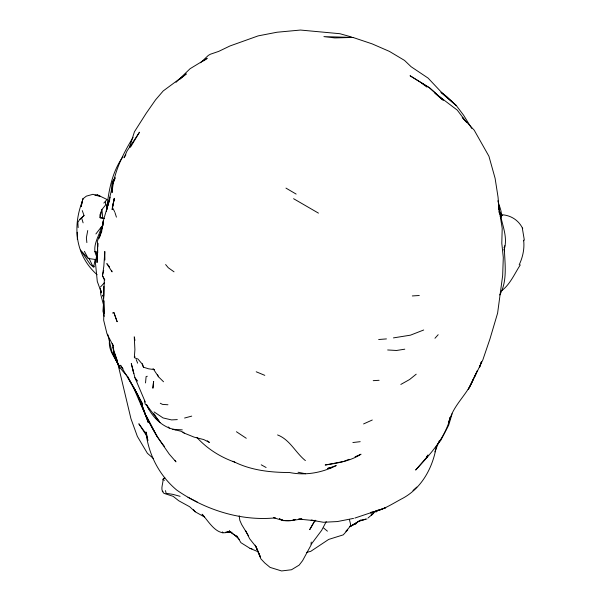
<?xml version="1.0" encoding="UTF-8"?>
<svg xmlns="http://www.w3.org/2000/svg" width="601" height="601" viewBox="0 0 601 601"><rect width="100%" height="100%" fill="white"/><g stroke="black" fill="none" stroke-linecap="round" stroke-linejoin="round"><path stroke-width="0.9" d="M104.897 260.023L104.792 251.473L103.838 266.213L102.455 275.604L104.341 279.818L103.612 299.644L104.123 313.812L103.898 300.831M97.745 246.951L97.828 243.217L97.024 262.577L97.67 250.685L97.332 241.354L101.419 230.927L103.38 220.597L110.223 197.158M103.883 312.46L103.68 320.295L106.993 333.803L113.424 346.168L112.372 343.682M105.603 201.448L105.491 205.114L101.922 209.561L99.916 214.963L100.074 217.742L104.003 218.524M133.061 137.359C122.957 154.126 113.424 172.697 112.124 192.515L112.763 181.247L115.024 177.671M82.81 199.652L82.848 198.871L86.364 196.136L92.907 194.311L99.976 196.099L107.016 199.494L103.83 203.063M109.472 340.759C108.075 351.33 116.571 358.94 119.764 368.278L117.631 362.869L130.95 418.709L137.374 436.431L147.388 453.289L153.488 458.608M103.725 300.838L102.959 311.1L104.228 316.366M311.235 542.072L311.04 544.521L321.648 530.367L326.23 521.63M145.532 382.942L146.096 376.557L147.328 376.249M106.385 211.635C108.405 192.448 111.455 172.923 122.935 156.748M102.215 228.868L103.38 220.597L102.147 228.41L102.433 226.855M106.49 207.443L107.834 202.514M500.933 217.84C502.691 212.003 499.123 206.346 497.853 200.802M87.738 230.529L86.379 237.741L86.867 242.594M114.333 198.338L112.139 209.456L114.333 198.338L112.289 207.255L114.633 211.68M97.67 250.685L95.394 262.239L97.279 281.426L101.456 292.897L100.96 290.208M106.948 209.817L107.309 208.014M82.314 201.335L82.848 198.871L81.135 206.601L82.314 201.335C72.323 227.208 75.531 255.553 97.129 274.755M103.71 270.405L102.455 275.604L104.837 279.961M345.853 531.337L350.067 526.551L350.616 524.433L349.391 519.444M500.603 217.006L501.392 213.971L500.205 216.307M436.371 446.303C432.75 468.096 421.384 488.966 401.092 499.168C391.379 504.434 382.011 510.7 370.825 512.322M450.157 417.349L448.639 422.773L450.164 417.402M452.087 413.773L448.662 425.238L440.803 440.285L437.949 443.929M99.203 237.958L101.877 229.281M103.297 224.924L101.456 226.787C99.142 236.629 90.969 246.756 96.904 256.837M109.78 199.637L107.233 207.54L111.23 191.223L112.064 183.297L112.763 181.247M439.293 440.766L434.854 451.892M99.24 238.011L101.96 230.709M519.189 264.823C522.81 257.123 524.658 248.694 523.636 240.182M106.895 205.159L107.767 202.883M503.976 247.867L504.84 245.674M468.187 389.456L476.06 373.251M474.452 377.278L477.134 370.855M112.68 183.921L115.272 178.046M427.409 455.611L426.049 458.075L415.652 470.035C429.805 454.687 444.627 438.925 450.164 418.183C455.205 403.158 468.382 393.092 473.656 378.292M499.747 294.956C507.635 280.99 504.832 264.124 504.389 248.859C507.95 236.013 501.647 224.241 499.889 211.777L500.009 214.302M130.77 144.668L129.598 147.035L134.444 131.762L146.186 113.304L155.569 99.834L163.217 90.939L186.31 73.878L180.157 79.107M469.163 388.133L482.806 359.976L489.95 338.972L497.605 313.136L502.669 275.483L503.3 257.521L501.797 243.24L502.203 228.342L498.575 205.662L498.943 209.321M366.918 518.994L360.592 520.203L350.067 526.551L355.822 523.651M427.965 455.07L426.702 457.519L427.957 455.145M311.145 544.897L302.596 560.658L299.148 565.113L291.515 569.748L281.584 570.95L270.097 567.404L264.763 562.972L260.849 558.802L256.049 546.805L249.603 538.699L245.704 530.766M314.623 521.097L309.695 529.654L315.149 520.218M520.308 264.883C514.569 273.695 510.317 284.13 501.752 290.651M130.455 147.253L139.492 132.19L126.984 151.069L124.061 157.762L125.879 154.788M523.666 240.776L524.282 239.814L522.307 228.027M82.277 210.613L84.035 215.564L79.648 219.56L77.845 222.362L78.153 227.614M228.673 532.524L229.582 531.201L225.758 532.178L232.039 532.253M101.456 226.787L95.897 233.962M434.966 338.265L438.182 334.704M347.799 529.819L343.231 534.867L328.657 539.435L310.732 551.357L306.435 552.439M355.544 524.2L358.038 521.443M100.367 287.105L104.461 282.68M375.587 511L371.508 515.282L370.982 512.525M164.817 477.495L163.014 479.267C163.337 483.978 159.731 489.552 163.908 493.331L173.118 496.321L178.7 500.731L189.646 506.741L195.167 511.774L204.445 516.98L202.071 514.208C208.855 521.383 217.194 537.542 229.507 531.419L234.728 535.123L239.356 539.465M176.003 82.322L190.111 68.694L207.202 58.32L203.611 60.949M375.941 512.127L378.262 509.888M200.524 62.797L208.299 55.42L210.388 54.225L218.726 51.378L230.018 45.946L258.152 35.887L277.001 32.236L300.477 30.05L339.888 33.709L351.42 36.954M79.648 219.56L84.035 215.564M412.985 490.536L416.793 487.095M367.992 518.024L373.386 513.397M416.208 374.183L409.597 379.524L400.829 384.437M164.283 478.276L163.014 479.267L164.381 480.432M135.112 356.874L134.331 357.422L134.909 349.609L134.241 336.71M350.067 526.551L360.592 520.203M294.392 519.587C287.759 522.63 279.976 519.632 273.485 517.641M363.59 423.93L372.274 420.009M362.283 520.579L365.543 519.114M355.078 456.805L361.021 454.213C350.315 461.11 337.559 463.161 325.186 465.009L332.293 463.634M349.038 459.292L343.847 461.41L334.073 463.296M423.705 329.994L410.468 335.163L393.445 337.89M378.938 510.302L385.744 507.71L354.883 518.062M295.392 519.519L292.882 520.398L283.619 520.646L279.42 518.888M501.024 215.767L502.631 215.256L501.039 215.639M357.708 521.698L362.583 520.158M112.477 313.016L113.905 312.595L117.12 321.678L113.905 312.595M184.582 418.033L191.719 416.117M501.091 215.203L502.752 214.797C511.496 215.661 518.791 220.507 522.735 228.613M353.523 518.393L337.379 521.563L323.361 522.269L311.123 520.12M327.477 468.352L331.136 467.758L328.116 468.404L336.237 465.572C321.648 472.837 305.593 475.744 289.494 472.514C270.18 472.506 250.422 470.275 233.023 461.29M404.789 349.181L396.532 350.481L387.653 349.97M291.312 520.594L301.957 518.963L298.622 519.091L315.871 520.774L311.859 520.203M352.87 442.531L360.202 441.682M275.393 517.867C240.708 521.345 205.189 509.776 176.814 490.138C159.385 475.646 148.402 454.454 145.93 431.946L147.658 437.949M378.66 339.512L386.443 338.911M412.316 295.94L419.28 295.504M373.221 380.666L379.096 380.298M177.303 419.603L171.525 419.911L163.066 417.928L154.051 411.895M352.952 37.435L334.892 37.923L323.909 36.616L352.952 37.435L372.124 43.865L389.433 51.401L404.518 60.408L411.092 66.711L428.13 78.13L442.058 92.93L456.437 105.723L463.611 115.242L471.725 128.411M102.748 217.923L100.074 217.742L101.922 209.561L102.748 217.923L104.108 218.426M167.949 404.766L162.428 404.375L160.279 403.233M182.291 429.865L172.757 429.287L181.059 431.263L184.289 433.148L194.131 437.137L203.807 439.594L209.418 442.419L207.232 440.796M88.219 258.483L95.138 259.452L93.628 267.28L90.06 264.094L80.511 250.069L88.219 258.483L84.403 251.301M154.577 369.653L148.597 368.811L143.459 367.196L141.934 363.748L137.922 358.985L134.894 357.986M298.043 472.258L305.593 473.753M97.903 252.127L94.793 251.458L97.392 254.028M148.815 409.123L146.456 404.398C151.677 416.666 162.353 427.747 175.973 429.805M234.728 535.123L237.064 536.25L240.918 542.68L250.016 548.375L251.977 548.856M180.09 496.321L172.757 494.338L166.116 493.323L165.485 490.611M256.214 371.779L264.801 375.355M250.016 548.375L258.595 551.958M279.412 518.881L283.619 520.646M234.818 462.169C220.379 457.091 207.307 448.842 196.948 437.536M187.978 497.252L197.308 502.083M277.579 434.936C289.945 439.669 295.467 452.621 305.398 460.606M261.232 464.813L266.1 467.503M318.462 213.13L293.581 198.706M285.963 188.105L296.135 194.078M443.275 100.157L429.595 87.866L410.16 75.816L429.595 87.866L443.185 100.059M162.278 491.182L163.029 491.663M236.433 431.736L246.26 438.279M174.035 271.825L168.272 267.738L165.613 264.545M155.907 418.536L158.807 420.67M94.349 266.791L92.366 265.311L88.858 258.002M439.038 96.318L457.256 110.103L466.729 122.619M421.662 83.103L426.793 87.025M434.816 93.163L442.501 99.751M441.187 92.276L446.986 96.806L456.437 105.723L441.014 92.516M323.699 528.046L327.425 531.179M182.922 431.999L184.289 433.148M144.856 432.074L138.839 423.773L146.193 435.101L148.041 440.39M153.037 368.496L158.476 376.759L163.532 381.77M113.026 353.591L113.972 354.718M109.592 266.927L106.813 263.606L112.064 271.862L111.658 270.39M126.458 375.152C118.81 367.677 113.642 357.933 113.153 347.123L115.46 358.609L119.569 366.715L112.064 352.291L107.662 334.194M465.031 120.771L462.222 117.315L474.197 130.169L488.921 156.222L495.104 178.324L498.041 197.105L499.356 212.919M193.454 509.648L195.167 511.774M168.295 426.943L169.302 428.197M133.384 371.448L134.887 377.601L137.629 381.079M164.374 446.333C149.807 428.318 141.844 406.261 132.498 385.331M174.876 460.366L175.98 461.846L169.264 454.138L157.192 436.724L146.719 416.583M123.01 368.766L120.485 365.235L137.899 395.067M237.064 536.25L237.695 537.249L229.507 531.419L229.454 530.638M153.796 413.593L159.949 422.556L147.478 406.186L145.194 404.067L144.525 400.95M248.453 535.746L241.677 524.568L239.822 520.361L239.213 515.808M145.434 415.133L156.823 436.025M134 387.848L142.662 404.27L127.314 376.038L137.043 393.663L145.908 415.719L140.101 399.703M145.277 402.039L134.887 377.601M222.385 531.87L222.888 532.929M255.23 545.175L260.579 557.39L256.049 546.805M157.462 374.431L158.476 376.759M141.701 405.127L140.679 402.662L141.663 405.299M142.384 406.772L144.09 410.881M103.725 297.382L102.801 295.151L103.65 298.209M136.209 359.548L137.637 363.177M142.324 407.035L148.304 422.608L144.172 411.212M103.612 305.21L100.773 294.573L100.322 288.375M114.746 353.118L117.541 361.622L114.017 352.426L112.199 343.727M114.919 212.461L116.429 217.134M81.578 217.832L83.111 222.836M142.399 363.71L143.459 367.196M503.893 249.355L504.524 251.601M134.421 337.627L134.962 340.384M499.123 211.146L499.311 212.972M77.213 232.234L77.371 239.619M103.838 286.301L103.86 296.255M153.353 383.393L152.902 388.231L153.646 381.447L153.353 383.393M481.318 361.93L479.613 367.121L481.356 361.96M97.58 194.874L95.003 195.325L99.976 196.099L97.58 194.874M133.001 369.931L131.288 363.582L133.738 373.552L133.001 369.931"/></g></svg>
